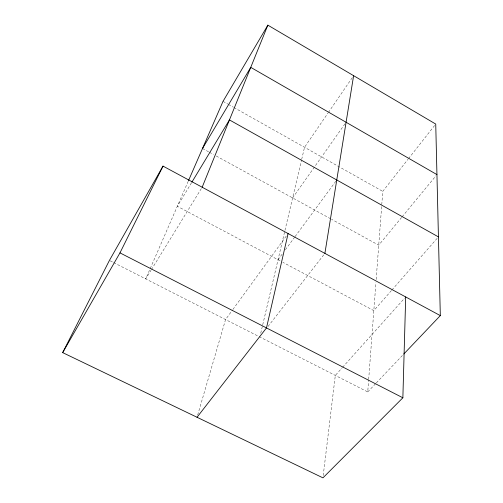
<?xml version="1.0" encoding="UTF-8"?>
<svg xmlns="http://www.w3.org/2000/svg" width="503" height="503" viewBox="0 0 503 503"><rect width="100%" height="100%" fill="white"/><g stroke="black" fill="none" stroke-linecap="round" stroke-linejoin="round"><path stroke-width="0.38" stroke-dasharray="2.52 1.89" d="M259.114 336.639L367.737 391.938L368.611 380.211M368.674 379.432L375.93 282.585M376.162 279.473L382.77 191.373L408.034 159.262M323.228 475.524L335.312 375.433L342.09 367.875M260.736 333.187L262.541 325.535M262.717 324.768L301.498 160.136M301.681 159.376L304.529 147.291L327.969 113.1M197.685 415.006L225.558 319.556L232.455 310.074M188.21 181.3L145.707 278.907L151.026 270.268M191.473 182.847L177.333 206.28L280.102 260.856M151.434 269.602L201.76 187.883M328.409 112.452L352.289 77.619M292.601 197.918L345.63 122.902M232.92 309.439L287.641 234.178M278.033 259.762L282.196 254.109M285.427 249.708L294.676 237.146M295.142 236.517L336.752 179.986M268.03 326.478L324.404 254.002M408.524 158.646L434.762 125.297M401.62 217.434L378.734 245.187L331.565 219.302M402.117 216.831L435.95 175.805M391.403 290.577L373.83 310.634L282.856 262.321M391.919 289.986L437.403 238.076M342.612 367.291L404.651 298.109M367.737 391.938L375.798 383.456M376.338 382.89L403.217 354.621M110.113 260.787L112.911 262.208M113.609 262.566L258.435 336.293M202.508 148.473L208.695 151.868M209.386 152.246L213.511 154.509M216.265 156.018L330.88 218.924M223.024 101.361L227.777 104.039M228.456 104.423L233.21 107.101M233.889 107.485L382.77 191.373"/><path stroke-width="0.75" d="M403.758 354.055L440.32 315.614L163.01 166.109L109.415 260.428L62.68 352.622L322.951 477.85L402.865 397.785L405.695 296.946M324.888 253.38L353.615 75.683M288.1 233.549L266.483 327.925L197.031 417.264M202.168 187.223L267.854 25.15L435.736 124.065L440.32 315.614M188.524 180.59L223.024 101.361L267.854 25.15M62.68 352.622L119.978 252.877L163.01 166.109M202.508 148.473L250.746 67.352L436.944 174.598M191.876 182.18L229.443 119.921L438.434 236.894M119.978 252.877L402.865 397.785"/></g></svg>
